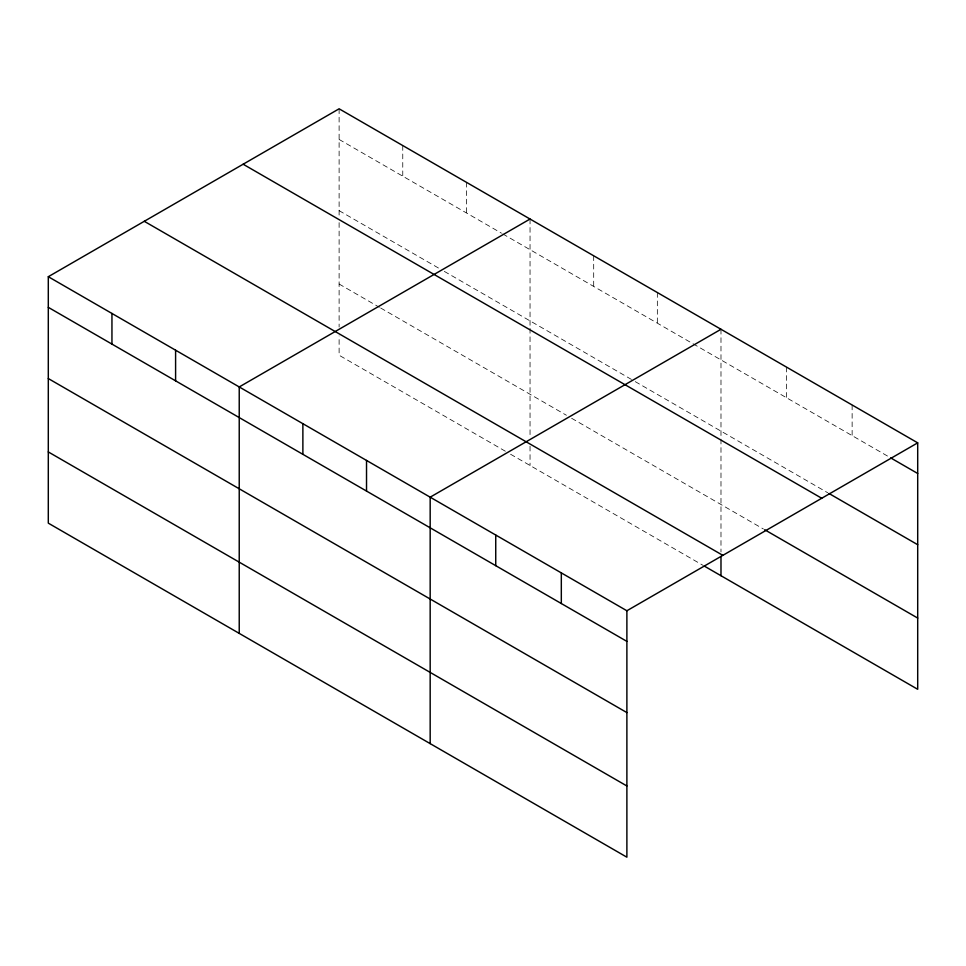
<?xml version="1.0" encoding="UTF-8"?>
<svg xmlns="http://www.w3.org/2000/svg" width="966" height="966" viewBox="0 0 966 966"><rect width="100%" height="100%" fill="white"/><g stroke="black" fill="none" stroke-linecap="round" stroke-linejoin="round"><path stroke-width="0.72" stroke-dasharray="4.83 3.62" d="M339.114 139.442L501.475 233.18M502.767 233.929L888.128 456.411M339.114 210.66L439.119 268.403M444.324 271.398L633.962 380.882M635.254 381.63L827.693 492.732M339.114 284.028L379.372 307.273M380.676 308.021L566.414 415.259M571.606 418.266L763.406 528.994M505.363 451.231L339.114 355.246L339.114 335.963M510.567 454.237L702.801 565.219M852.133 404.995L852.133 435.63M786.553 367.14L786.553 397.763M720.986 329.285L720.986 551.972M657.339 292.541L657.339 323.163M593.692 255.785L593.692 286.419M530.044 219.041L530.044 326.882M530.044 328.38L530.044 437.296M530.044 446.195L530.044 465.479M466.397 182.296L466.397 212.931M402.762 145.552L402.762 176.186M339.114 108.808L339.114 216.65M339.114 222.639L339.114 327.051"/><path stroke-width="1.45" d="M626.886 712.594L626.886 610.754L48.3 276.711L48.3 523.149L626.886 857.192L626.886 712.594L48.3 378.551M704.093 565.967L917.7 689.289L917.7 442.851L339.114 108.808L48.3 276.711M530.044 219.041L239.23 386.943L239.23 633.382M720.986 329.285L430.172 497.176L430.172 743.615M626.886 610.754L917.7 442.851M890.7 457.896L917.7 473.485M828.985 493.481L917.7 544.703M243.142 164.22L821.728 498.263M764.698 529.742L917.7 618.071M144.272 221.299L722.858 555.353M48.3 307.345L626.886 641.388M48.3 451.931L626.886 785.974M720.986 556.428L720.986 575.712M561.318 572.898L561.318 603.521M495.739 535.043L495.739 565.665M366.525 460.432L366.525 491.066M302.877 423.688L302.877 454.322M175.595 350.199L175.595 380.833M111.947 313.455L111.947 344.089"/></g></svg>
